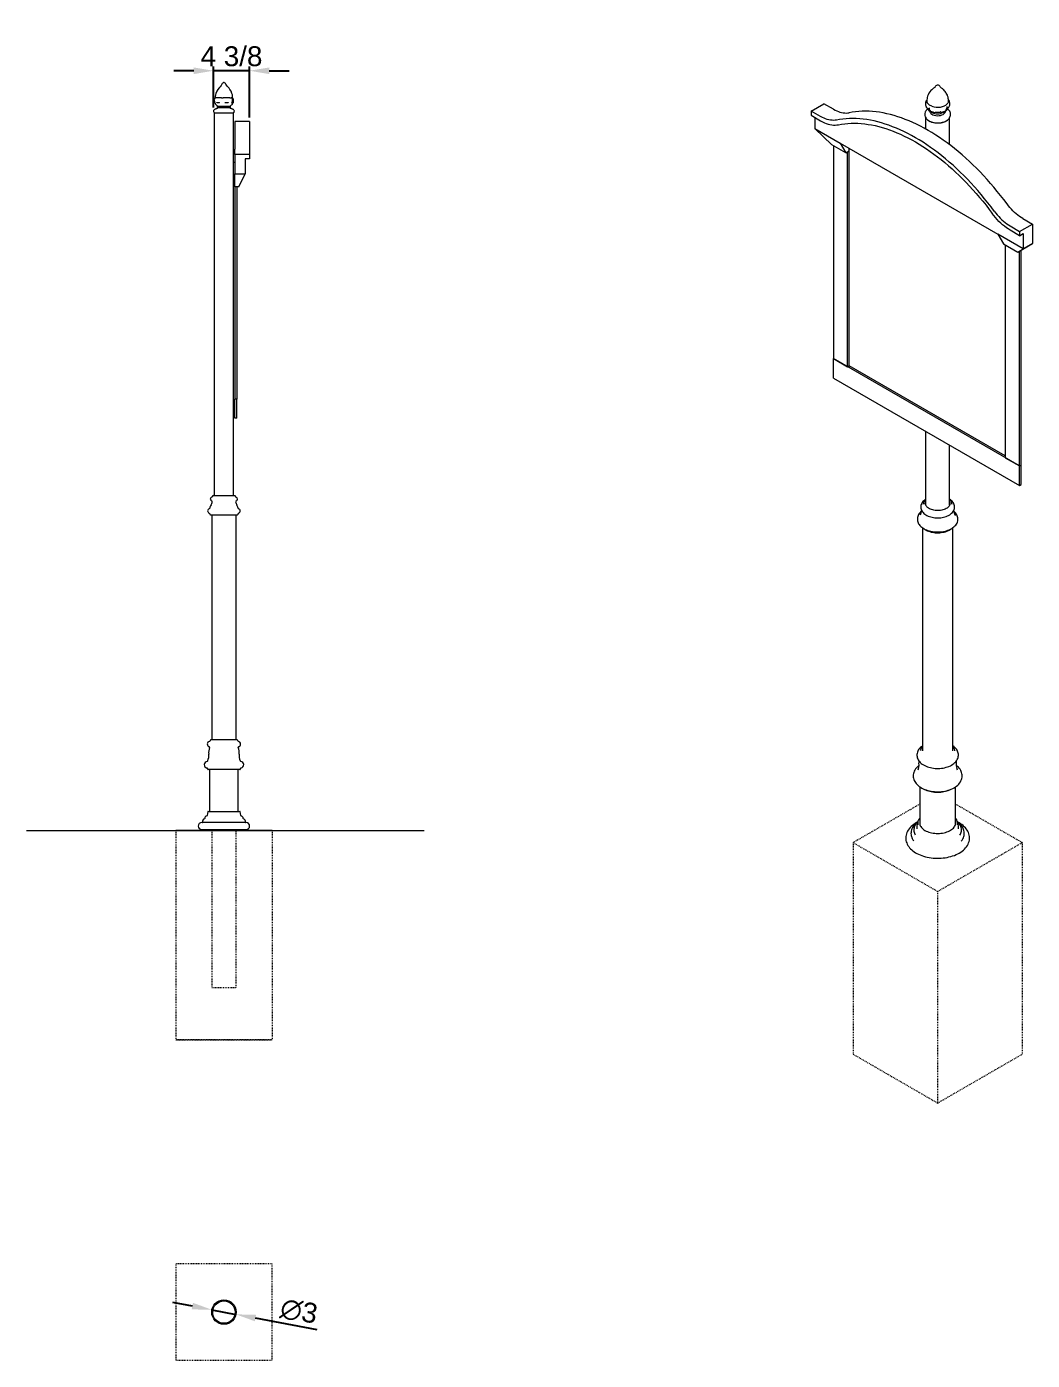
# Model space of a CAD drawing. Header units: inches. Extents: x -12 to 227, y -7 to 169.
# Drawn here: x 103.4 to 226.5, y 5.6 to 168.8 of the extents above; entities that cross this region are included whole.
import ezdxf

# ---------------------------------------------------------------- set-up
doc = ezdxf.new("R2010")
doc.units = ezdxf.units.IN
doc.linetypes.add('HIDDEN', pattern=[1.905, 1.27, -0.635])
for name, color, linetype, lineweight in [('ZANO_R', 7, 'Continuous', 0), ('ZANO_R_przerywana', 250, 'HIDDEN', 0), ('ZANO_W', 1, 'Continuous', 0)]:
    doc.layers.add(name, color=color, linetype=linetype, lineweight=lineweight)
doc.styles.get("Standard").update_dxf_attribs({"font": 'arial.ttf'})
doc.dimstyles.new('amerykanie', dxfattribs={"dimtxt": 50, "dimasz": 50, "dimexe": 0.5, "dimexo": 0.5, "dimgap": 1, "dimtad": 1, "dimdec": 0, "dimzin": 0, "dimlunit": 5, "dimtxsty": 'Standard', "dimcen": 0.09, "dimclrd": 1, "dimclre": 1, "dimclrt": 1, "dimazin": 0, "dimtfac": 1, "dimtdec": 0, "dimtmove": 0, "dimatfit": 3, "dimfxl": 1, "dimtzin": 0, "dimarcsym": 1})

# ---------------------------------------------------------------- blocks, each defined once
blk = doc.blocks.new('*D376')
at = {"layer": 'ZANO_W', "color": 1, "lineweight": -2}
for p, q in [((123.84, 163.45), (121.4, 163.45)), ((126.28, 158.94), (126.28, 163.95)), ((130.66, 163.45), (126.28, 163.45)), ((130.66, 157.74), (130.66, 163.95)), ((133.09, 163.45), (135.53, 163.45))]:
    blk.add_line(p, q, dxfattribs=at)
at = {"layer": 'ZANO_W', "color": 1}
for points in [[(123.84, 163.04), (123.84, 163.85), (126.28, 163.45)], [(133.09, 163.85), (133.09, 163.04), (130.66, 163.45)]]:
    blk.add_solid(points, dxfattribs=at)
at = {"layer": 'ZANO_W', "color": 1, "insert": (128.47, 165.21), "char_height": 2.438, "attachment_point": 5}
blk.add_mtext('4 3/8', dxfattribs=at)
blk = doc.blocks.new('*D381')
at = {"layer": 'ZANO_R', "color": 1, "lineweight": -2}
for p, q in [((123.68, 12.22), (121.29, 12.68)), ((126.08, 11.77), (129.02, 11.21)), ((138.97, 9.32), (131.41, 10.75))]:
    blk.add_line(p, q, dxfattribs=at)
at = {"layer": 'ZANO_R', "color": 1}
for points in [[(123.6, 11.82), (123.76, 12.62), (126.08, 11.77)], [(131.49, 11.15), (131.34, 10.36), (129.02, 11.21)]]:
    blk.add_solid(points, dxfattribs=at)
at = {"layer": 'ZANO_R', "color": 1, "insert": (136.73, 11.59), "char_height": 2.438, "attachment_point": 5, "rotation": 349.2571}
blk.add_mtext('∅3', dxfattribs=at)

msp = doc.modelspace()

# ---------------------------------------------------------------- linework, layer by layer
at = {"layer": 'ZANO_R'}
for p, q in [((127.55403, 161.99896), (127.53998, 161.99896)), ((126.48414, 160.12269), (126.48414, 160.11313)), ((126.51039, 160.12269), (126.48414, 160.12269)), ((127.23199, 160.12269), (126.58528, 160.12269)), ((128.2686, 160.12269), (127.45803, 160.12269)), ((128.60986, 160.12269), (128.41975, 160.12269)), ((128.60986, 160.11313), (128.60986, 160.12269)), ((126.48347, 159.47426), (126.492, 159.47123)), ((126.98989, 159.52095), (126.70729, 159.52095)), ((126.81665, 158.8964), (126.77862, 158.8964)), ((126.78526, 159.11964), (126.82295, 159.11964)), ((128.31538, 158.8964), (126.81665, 158.8964)), ((126.82295, 159.11964), (128.30875, 159.11964)), ((128.05233, 159.52095), (127.69144, 159.52095)), ((128.60944, 159.52095), (128.53115, 159.52095)), ((128.608, 159.46935), (128.61161, 159.47246)), ((128.61059, 159.49712), (128.6103, 159.50312)), ((199.45245, 158.52005), (201.00537, 159.41653)), ((199.45245, 158.52005), (199.45245, 158.002)), ((200.62089, 157.84552), (199.45245, 158.52005)), ((202.1738, 158.742), (201.00537, 159.41653)), ((213.6717, 158.87649), (213.6749, 158.87472)), ((213.68289, 158.86553), (213.67279, 158.87755)), ((213.67425, 158.87922), (213.67908, 158.8741)), ((213.87287, 158.91611), (213.8766, 158.90014)), ((216.10477, 159.04045), (216.11102, 159.09155)), ((216.24727, 158.95339), (216.23819, 158.93393)), ((126.3599, 158.30691), (126.3599, 111.45269)), ((126.3599, 158.30691), (128.73411, 158.30691)), ((128.73411, 152.20405), (128.73411, 158.30691)), ((130.65749, 157.24384), (128.88569, 157.24384)), ((128.88569, 157.24384), (128.88569, 153.8643)), ((130.65749, 157.24384), (130.65749, 153.8643)), ((199.45245, 158.002), (200.62089, 157.32748)), ((199.90107, 157.74302), (199.90107, 156.38803)), ((213.47567, 157.71949), (213.47567, 156.31915)), ((216.41851, 154.38781), (216.41851, 157.71164)), ((199.90107, 156.38803), (203.0069, 154.59508)), ((201.97163, 154.3956), (199.90107, 156.38803)), ((128.88569, 153.18838), (128.88569, 153.8643)), ((130.65749, 153.8643), (130.65749, 153.18838)), ((203.69709, 153.39952), (201.97163, 154.3956)), ((202.17868, 154.27607), (202.17868, 128.21416)), ((203.0069, 154.59508), (222.33206, 143.4389)), ((203.0069, 154.59508), (203.69709, 153.39952)), ((203.69709, 153.39952), (204.1112, 153.63858)), ((203.90414, 153.51905), (204.1112, 153.63858)), ((203.90414, 127.21807), (203.90414, 153.51905)), ((204.1112, 153.63858), (204.1112, 153.95758)), ((204.1112, 127.3376), (204.1112, 153.63858)), ((128.88569, 152.20405), (128.7282, 152.20405)), ((128.7282, 121.09915), (128.7282, 152.20405)), ((130.65749, 153.18838), (128.88569, 153.18838)), ((128.88569, 153.18838), (128.88569, 150.82599)), ((130.65749, 152.67653), (130.14564, 152.67653)), ((130.14564, 152.67653), (130.14564, 150.82599)), ((130.65749, 153.18838), (130.65749, 152.67653)), ((128.88569, 150.82599), (130.14564, 150.82599)), ((128.88569, 149.25106), (128.88569, 150.82599)), ((129.35817, 149.25106), (130.14564, 150.82599)), ((129.12193, 149.25106), (128.88569, 149.25106)), ((128.88569, 149.25106), (128.88569, 123.26468)), ((129.35817, 149.25106), (128.88569, 149.25106)), ((129.12193, 149.25106), (129.12193, 123.26468)), ((225.37375, 145.34896), (226.54218, 144.67444)), ((223.82083, 144.45248), (224.98927, 143.77796)), ((224.98927, 143.25991), (223.82083, 143.93444)), ((224.98927, 143.77796), (226.54218, 144.67444)), ((224.98927, 143.77796), (224.98927, 143.25991)), ((226.54218, 144.67444), (226.54218, 142.28344)), ((225.43789, 141.64595), (222.33206, 143.4389)), ((222.33206, 143.4389), (223.02224, 142.24334)), ((223.02224, 142.24334), (224.7477, 141.24725)), ((223.2293, 142.12381), (223.2293, 116.0619)), ((224.98927, 143.25991), (225.43789, 143.5189)), ((225.16181, 141.48631), (226.54218, 142.28344)), ((225.43789, 143.5189), (225.43789, 141.64595)), ((226.54218, 142.28344), (225.43789, 141.64595)), ((224.7477, 141.24725), (225.43789, 141.64595)), ((224.7477, 141.24725), (225.16181, 141.48631)), ((224.95476, 141.36678), (225.16181, 141.48631)), ((224.95476, 115.06581), (224.95476, 141.36678)), ((225.16181, 115.18534), (225.16181, 141.48631)), ((202.17868, 128.21416), (203.90414, 127.21807)), ((202.17868, 125.82316), (202.17868, 128.21416)), ((224.95476, 115.06581), (202.17868, 128.21416)), ((202.17868, 125.82316), (224.95476, 112.67481)), ((203.90414, 127.21807), (204.1112, 127.3376)), ((223.2293, 116.30096), (204.1112, 127.3376)), ((129.12193, 123.26468), (128.88569, 123.26468)), ((128.88569, 120.90228), (128.88569, 123.26468)), ((129.12193, 120.90228), (129.12193, 123.26468)), ((128.88569, 121.09915), (128.7282, 121.09915)), ((128.73411, 111.45269), (128.73411, 121.09915)), ((129.12193, 120.90228), (128.88569, 120.90228)), ((213.47567, 119.30155), (213.47567, 110.28858)), ((216.41851, 110.28858), (216.41851, 117.60268)), ((223.2293, 116.0619), (224.95476, 115.06581)), ((224.95476, 115.06581), (225.16181, 115.18534)), ((224.95476, 112.67481), (224.95476, 115.06581)), ((225.16181, 112.79434), (225.16181, 115.18534)), ((224.95476, 112.67481), (225.16181, 112.79434)), ((126.13131, 111.37532), (126.13074, 111.34272)), ((126.21004, 111.45269), (128.88396, 111.45269)), ((128.96327, 111.34272), (128.9627, 111.37532)), ((213.19246, 110.41606), (213.19175, 110.38306)), ((216.70242, 110.38306), (216.70172, 110.41606)), ((216.70172, 110.41606), (216.70185, 110.40602)), ((125.81232, 109.21945), (125.8132, 109.16903)), ((125.89194, 109.09166), (129.20207, 109.09166)), ((126.04885, 109.09166), (126.04885, 81.52899)), ((129.04516, 81.52899), (129.04516, 109.09166)), ((129.2808, 109.16903), (129.28168, 109.21945)), ((217.0797, 109.03231), (217.08187, 109.01919)), ((213.09012, 107.50684), (213.09012, 80.1959)), ((216.80406, 80.1959), (216.80406, 107.50586)), ((125.84808, 81.4602), (125.84227, 81.41459)), ((129.16781, 81.52899), (125.9262, 81.52899)), ((129.25174, 81.41459), (129.24592, 81.4602)), ((212.84983, 80.23581), (212.84266, 80.19002)), ((212.84983, 80.23581), (212.85301, 80.25448)), ((217.05152, 80.19002), (217.04434, 80.23581)), ((217.05152, 80.19002), (217.05305, 80.17975)), ((125.5371, 78.01371), (125.53761, 77.98402)), ((129.47766, 77.90665), (125.61635, 77.90665)), ((125.79686, 77.90665), (125.79686, 72.78812)), ((129.29714, 72.78812), (129.29714, 77.90665)), ((129.55639, 77.98402), (129.55691, 78.01371)), ((212.77778, 75.76906), (212.77778, 71.16644)), ((217.1164, 71.16644), (217.1164, 75.76753)), ((125.57254, 72.75567), (125.48539, 72.26762)), ((125.6113, 72.78812), (129.4827, 72.78812)), ((129.60861, 72.26762), (129.52146, 72.75567)), ((212.77778, 71.9737), (212.75438, 71.9473)), ((103.38809, 70.42572), (152.07493, 70.42572)), ((121.64101, 70.42572), (133.453, 70.42572)), ((133.453, 70.42572), (121.64101, 70.42572)), ((130.26376, 71.41978), (124.83024, 71.41978)), ((124.83024, 70.55357), (130.26376, 70.55357)), ((124.98774, 70.5292), (124.98774, 70.42572)), ((129.04516, 70.42572), (126.0506, 70.42572)), ((130.10627, 70.42572), (130.10627, 70.5292)), ((212.51932, 71.49473), (212.41216, 71.00864)), ((212.77308, 71.22183), (212.77778, 71.22847)), ((217.1164, 71.2299), (217.12227, 71.22226)), ((217.48202, 71.00864), (217.37486, 71.49473))]:
    msp.add_line(p, q, dxfattribs=at)
at = {"layer": 'ZANO_R', "flags": 128}
for points in [[(127.53998, 161.99896), (127.50388, 161.99581), (127.46392, 161.9846), (127.39546, 161.94353), (127.34151, 161.88684), (127.29979, 161.82304), (127.20727, 161.64492), (127.07862, 161.492), (126.94314, 161.33762), (126.81694, 161.1716), (126.67508, 160.93177), (126.5659, 160.67416), (126.51588, 160.49445), (126.48762, 160.30982), (126.48419, 160.12165)], [(128.60981, 160.12165), (128.60638, 160.30982), (128.57812, 160.49445), (128.52811, 160.67416), (128.41892, 160.93177), (128.27706, 161.1716), (128.17744, 161.30554), (128.06944, 161.43094), (127.96142, 161.55355), (127.86739, 161.67644), (127.79421, 161.82304), (127.75249, 161.88684), (127.69854, 161.94353), (127.63008, 161.9846), (127.59013, 161.99581), (127.55403, 161.99896)], [(216.26362, 159.71314), (216.26344, 159.91053), (216.24484, 160.07091), (216.21935, 160.1944), (216.19522, 160.28234), (216.16981, 160.35971), (216.13381, 160.45308), (216.08102, 160.56842), (216.00923, 160.69944), (215.94503, 160.7999), (215.87537, 160.89605), (215.78175, 161.00912), (215.6845, 161.11022), (215.62146, 161.16797), (215.5643, 161.21543), (215.49941, 161.26465), (215.43015, 161.31458), (215.37685, 161.35322), (215.34025, 161.37911), (215.31949, 161.39561), (215.28897, 161.43126), (215.24882, 161.49585), (215.19512, 161.57097), (215.1337, 161.62829), (215.06639, 161.66769), (214.98331, 161.69081), (214.94059, 161.69299), (214.89796, 161.68849), (214.80426, 161.65454), (214.72791, 161.59993), (214.67632, 161.54364), (214.63957, 161.49134), (214.61267, 161.44772), (214.58359, 161.40456), (214.53816, 161.36736), (214.45434, 161.30758), (214.40189, 161.2699), (214.33977, 161.22314), (214.22123, 161.12123), (214.12505, 161.02314), (213.99808, 160.86863), (213.8783, 160.68827), (213.77569, 160.48874), (213.71418, 160.33012), (213.66984, 160.17356), (213.64715, 160.05752), (213.63034, 159.9042), (213.63056, 159.71302)], [(126.4715, 160.07934), (126.42316, 160.04443), (126.38581, 159.98515), (126.36953, 159.93072), (126.36463, 159.88656), (126.36856, 159.81095), (126.37674, 159.74122), (126.37811, 159.7187), (126.3783, 159.71547), (126.37846, 159.71335), (126.37873, 159.71196), (126.3788, 159.71142), (126.37887, 159.71065), (126.37894, 159.70963), (126.37901, 159.70839), (126.37916, 159.70515), (126.37931, 159.70089), (126.37968, 159.68918), (126.38036, 159.67276), (126.38502, 159.62534), (126.40271, 159.56473), (126.42179, 159.53244), (126.44935, 159.50182), (126.49157, 159.47068)], [(126.46989, 160.08162), (126.46675, 160.0805), (126.46736, 160.08076)], [(127.23199, 160.12269), (127.30358, 160.12342), (127.45038, 160.12271), (127.45803, 160.12269)], [(128.2686, 160.12269), (128.32133, 160.12342), (128.41535, 160.12271), (128.41975, 160.12269)], [(128.49633, 159.49438), (128.52605, 159.52058), (128.55824, 159.58617), (128.5703, 159.62672), (128.58495, 159.68032), (128.609, 159.84383), (128.60679, 159.93852), (128.5971, 160.00001), (128.58526, 160.0381), (128.57354, 160.05987), (128.55303, 160.08175)], [(128.55814, 160.07524), (128.55454, 160.07994), (128.544, 160.08108)], [(128.60542, 159.47059), (128.62906, 159.48657), (128.67266, 159.53003), (128.69694, 159.57634), (128.70794, 159.61812), (128.71437, 159.68016), (128.71657, 159.72823), (128.72768, 159.83044), (128.72437, 159.93117), (128.69309, 160.01441), (128.65739, 160.05792), (128.62329, 160.08018)], [(128.6242, 160.08159), (128.62725, 160.0805), (128.62664, 160.08076)], [(126.77791, 158.90372), (126.77305, 158.87096), (126.7354, 158.84697), (126.67647, 158.82313), (126.61518, 158.80182), (126.55209, 158.7796), (126.48897, 158.75393), (126.42646, 158.72242), (126.3727, 158.68772), (126.32328, 158.64245), (126.28654, 158.5827), (126.27145, 158.51321), (126.2783, 158.44206), (126.30733, 158.37557), (126.33111, 158.34685), (126.36191, 158.32381), (126.39954, 158.30958), (126.42894, 158.30648)], [(126.48265, 159.47228), (126.48401, 159.47151), (126.48572, 159.46965)], [(126.48615, 159.47331), (126.48708, 159.44445), (126.5134, 159.37656), (126.55423, 159.3204), (126.60151, 159.27298), (126.64909, 159.23111), (126.69623, 159.19121), (126.74501, 159.15161), (126.78628, 159.1185)], [(126.78582, 159.11887), (126.7747, 159.11344), (126.75035, 159.08781), (126.73772, 159.06185), (126.73084, 159.0388), (126.72617, 159.01454), (126.72572, 158.9806), (126.73358, 158.94664), (126.74216, 158.92839), (126.75835, 158.90905), (126.77699, 158.8975)], [(128.30773, 159.1185), (128.36555, 159.16485), (128.42927, 159.21771), (128.49249, 159.27298), (128.53978, 159.3204), (128.5806, 159.37656), (128.60692, 159.44445), (128.60882, 159.50317)], [(128.30882, 158.89311), (128.31642, 158.89691), (128.33565, 158.90905), (128.35185, 158.92839), (128.36042, 158.94664), (128.36828, 158.9806), (128.36783, 159.01454), (128.36409, 159.03497), (128.35899, 159.05381), (128.35099, 159.07456), (128.33721, 159.09674), (128.31415, 159.11671), (128.30861, 159.11921)], [(128.66506, 158.30648), (128.69446, 158.30958), (128.7321, 158.32381), (128.76289, 158.34685), (128.78667, 158.37557), (128.8157, 158.44206), (128.82256, 158.51321), (128.80746, 158.5827), (128.77072, 158.64245), (128.7213, 158.68772), (128.66755, 158.72242), (128.60503, 158.75393), (128.54191, 158.7796), (128.47882, 158.80182), (128.41754, 158.82313), (128.35861, 158.84697), (128.32095, 158.87096), (128.31609, 158.90372)], [(128.60956, 159.52247), (128.60218, 159.62802), (128.59634, 159.69331), (128.59332, 159.7372)], [(202.1738, 158.742), (202.3789, 158.63065), (202.58327, 158.53377), (202.78619, 158.45173), (202.98695, 158.38479), (203.18483, 158.33321), (203.37914, 158.29716), (203.56919, 158.27677), (203.7543, 158.27212), (203.93383, 158.2832), (204.10713, 158.31001)], [(223.44042, 147.14914), (223.0506, 147.66984), (222.654, 148.18219), (222.25092, 148.68579), (221.84164, 149.18029), (221.42647, 149.66534), (221.00571, 150.14056), (220.57966, 150.6056), (220.14864, 151.06015), (219.71296, 151.50385), (219.27295, 151.9364), (218.82891, 152.35747), (218.38119, 152.76674), (217.93009, 153.16394), (217.47596, 153.54876), (217.01913, 153.92092), (216.55992, 154.28015), (216.09868, 154.62619), (215.63574, 154.95878), (215.17144, 155.2777), (214.70612, 155.58269), (214.24012, 155.87354), (213.77378, 156.15003), (213.30743, 156.41197), (212.84143, 156.65915), (212.37611, 156.89141), (211.91181, 157.10857), (211.44887, 157.31047), (210.98763, 157.49697), (210.52842, 157.66792), (210.07159, 157.82321), (209.61746, 157.96272), (209.16637, 158.08635), (208.71864, 158.194), (208.2746, 158.28561), (207.83459, 158.36109), (207.39891, 158.42041), (206.96789, 158.46351), (206.54185, 158.49037), (206.12108, 158.50095), (205.70591, 158.49525), (205.29663, 158.4733), (204.89355, 158.43508), (204.49695, 158.38064), (204.10713, 158.31001)], [(213.72659, 158.76098), (213.63292, 158.68168), (213.55278, 158.59531), (213.49892, 158.52308), (213.46395, 158.46625), (213.4365, 158.41285), (213.41429, 158.36051), (213.37727, 158.22825), (213.3656, 158.10416), (213.37548, 157.97951), (213.42959, 157.79882), (213.52291, 157.63815), (213.59915, 157.54703), (213.69219, 157.45977), (213.8212, 157.36533), (213.94616, 157.29347), (214.09488, 157.22591), (214.24008, 157.17455), (214.37117, 157.13842), (214.51819, 157.10795), (214.66648, 157.08689), (214.8519, 157.07321), (215.06827, 157.07431), (215.26758, 157.09164), (215.43737, 157.11945), (215.55618, 157.14671), (215.69437, 157.18748), (215.84872, 157.24648), (215.99336, 157.31774), (216.14592, 157.41573), (216.25836, 157.51027), (216.34143, 157.5998), (216.40784, 157.69195), (216.4589, 157.78617), (216.49821, 157.89059), (216.51978, 157.98621), (216.52854, 158.09016), (216.52292, 158.18922), (216.50458, 158.28378), (216.47132, 158.38204), (216.42017, 158.48367), (216.35358, 158.58025), (216.28733, 158.65577), (216.20654, 158.7312), (216.1686, 158.76008)], [(213.63035, 159.89344), (213.61715, 159.87726), (213.57556, 159.82302), (213.54448, 159.77716), (213.51106, 159.71555), (213.48647, 159.64898), (213.47348, 159.58825), (213.46618, 159.4988), (213.46581, 159.43169), (213.46612, 159.35299), (213.47167, 159.2506), (213.49063, 159.14539), (213.52103, 159.04899), (213.54368, 159.00114), (213.57749, 158.95103), (213.62763, 158.90363), (213.67915, 158.87426)], [(214.24428, 159.09781), (214.13264, 159.14329), (214.02977, 159.19521), (213.93676, 159.25299), (213.85462, 159.31603), (213.78424, 159.38364), (213.72636, 159.45509), (213.68161, 159.52962), (213.65048, 159.60643)], [(213.66918, 158.87994), (213.68055, 158.84729), (213.71269, 158.78206), (213.77599, 158.68602), (213.85686, 158.59462), (213.92708, 158.53145), (214.01603, 158.46535), (214.12332, 158.4001), (214.16127, 158.3802), (214.19308, 158.36477), (214.21851, 158.35327), (214.23782, 158.34537), (214.26119, 158.33945), (214.26802, 158.34105), (214.27109, 158.34289), (214.27138, 158.34333)], [(213.87691, 158.90022), (213.88845, 158.85412), (213.92486, 158.7558), (213.96035, 158.67901), (213.99083, 158.6176), (214.02314, 158.56224), (214.04962, 158.52859), (214.08736, 158.49556), (214.12917, 158.47154), (214.1928, 158.45196), (214.25707, 158.43659), (214.34008, 158.40895), (214.4192, 158.37892), (214.49513, 158.35688), (214.58621, 158.34665), (214.59704, 158.34838)], [(213.93742, 158.52376), (213.93871, 158.50257), (213.97022, 158.40723), (214.01186, 158.33168), (214.05164, 158.2787), (214.12385, 158.20614), (214.22844, 158.13003), (214.37143, 158.05721), (214.54071, 158.00015), (214.72595, 157.96359), (214.92044, 157.94909), (215.11695, 157.95746), (215.30184, 157.98742), (215.46594, 158.03501), (215.60617, 158.09616), (215.72016, 158.16631), (215.80414, 158.2372), (215.84569, 158.28238), (215.8852, 158.33608), (215.92866, 158.41809), (215.95442, 158.49786), (215.95819, 158.52605)], [(214.57094, 158.34837), (214.68712, 158.36457), (214.75431, 158.3955)], [(215.28109, 158.41195), (215.35091, 158.38393), (215.46066, 158.3752)], [(215.41542, 158.37401), (215.45576, 158.37421), (215.52115, 158.38747), (215.57954, 158.40886), (215.62763, 158.4303), (215.70106, 158.46152), (215.75923, 158.47952), (215.81437, 158.49658), (215.86853, 158.51974), (215.93312, 158.56529), (215.96426, 158.60194), (215.98884, 158.64469), (216.00973, 158.69219), (216.02348, 158.72635), (216.03962, 158.76653), (216.06686, 158.83925), (216.09494, 158.95011), (216.10581, 159.04032)], [(215.63668, 158.35151), (215.63835, 158.35219), (215.65341, 158.35817), (215.67951, 158.36903), (215.724, 158.38895), (215.79836, 158.42602), (215.8769, 158.47021), (215.94777, 158.51753), (216.00738, 158.56628), (216.07569, 158.63486), (216.12917, 158.70067), (216.16683, 158.7569), (216.19622, 158.80989), (216.22226, 158.86828), (216.24258, 158.92843), (216.24812, 158.9535)], [(216.2635, 159.71135), (216.25109, 159.6328), (216.22465, 159.55541), (216.18446, 159.48002), (216.13097, 159.40744), (216.06474, 159.33844), (215.98649, 159.27378), (215.89705, 159.21414), (215.7974, 159.16018)], [(216.2473, 158.94724), (216.25563, 158.9547), (216.25641, 158.955)], [(216.24947, 158.95453), (216.30929, 158.99394), (216.36774, 159.07074), (216.40029, 159.15374), (216.42078, 159.25354), (216.42887, 159.35932), (216.42845, 159.44552), (216.4276, 159.48052), (216.42547, 159.51736), (216.41505, 159.6164), (216.38645, 159.73282), (216.3418, 159.82308), (216.28195, 159.90479), (216.26155, 159.92675)], [(216.25004, 158.95376), (216.25501, 158.95445), (216.25569, 158.95574)], [(216.2635, 159.71135), (216.26394, 159.76519), (216.26357, 159.76724)], [(202.55422, 157.41353), (202.38091, 157.38672), (202.20139, 157.37564), (202.01627, 157.38029), (201.82623, 157.40068), (201.63192, 157.43673), (201.43403, 157.48831), (201.23328, 157.55525), (201.03035, 157.6373), (200.82598, 157.73417), (200.62089, 157.84552)], [(200.62089, 157.32748), (200.85265, 157.20164), (201.08359, 157.09218), (201.31289, 156.99946), (201.53974, 156.92383), (201.76335, 156.86554), (201.98292, 156.8248), (202.19767, 156.80176), (202.40685, 156.7965), (202.60972, 156.80903), (202.80555, 156.83932)], [(221.8875, 146.25267), (221.49769, 146.77336), (221.10109, 147.28571), (220.698, 147.78932), (220.28873, 148.28381), (219.87355, 148.76886), (219.45279, 149.24408), (219.02674, 149.70912), (218.59572, 150.16367), (218.16005, 150.60738), (217.72003, 151.03992), (217.276, 151.46099), (216.82827, 151.87026), (216.37718, 152.26746), (215.92305, 152.65228), (215.46621, 153.02444), (215.00701, 153.38367), (214.54577, 153.72971), (214.08283, 154.06231), (213.61853, 154.38122), (213.15321, 154.68621), (212.6872, 154.97706), (212.22086, 155.25355), (211.75452, 155.51549), (211.28852, 155.76268), (210.82319, 155.99493), (210.35889, 156.21209), (209.89595, 156.41399), (209.43471, 156.60049), (208.97551, 156.77145), (208.51867, 156.92674), (208.06454, 157.06624), (207.61345, 157.18987), (207.16572, 157.29752), (206.72169, 157.38913), (206.28167, 157.46462), (205.846, 157.52393), (205.41498, 157.56703), (204.98893, 157.59389), (204.56817, 157.60447), (204.153, 157.59877), (203.74372, 157.57682), (203.34063, 157.5386), (202.94404, 157.48416), (202.55422, 157.41353)], [(202.80555, 156.83932), (203.18523, 156.90811), (203.57152, 156.96114), (203.96412, 156.99836), (204.36276, 157.01975), (204.76714, 157.0253), (205.17696, 157.01499), (205.59193, 156.98883), (206.01174, 156.94685), (206.43609, 156.88908), (206.86467, 156.81555), (207.29716, 156.72634), (207.73324, 156.62147), (208.17261, 156.50107), (208.61493, 156.36518), (209.05989, 156.21393), (209.50715, 156.04742), (209.9564, 155.86577), (210.40731, 155.66912), (210.85953, 155.4576), (211.31276, 155.23139), (211.76664, 154.99063), (212.22086, 154.7355), (212.67508, 154.4662), (213.12897, 154.18292), (213.58219, 153.88585), (214.03442, 153.57523), (214.48532, 153.25129), (214.93457, 152.91424), (215.38184, 152.56435), (215.82679, 152.20186), (216.26911, 151.82705), (216.70848, 151.44018), (217.14457, 151.04155), (217.57705, 150.63143), (218.00563, 150.21013), (218.42998, 149.77796), (218.84979, 149.33523), (219.26476, 148.88227), (219.67458, 148.41941), (220.07896, 147.94698), (220.4776, 147.46533), (220.8702, 146.97483), (221.25649, 146.4758), (221.63617, 145.96864)], [(213.73368, 157.42284), (213.80024, 157.37114), (213.90664, 157.30268)], [(213.90664, 157.30268), (214.02523, 157.24126), (214.15463, 157.1876), (214.29332, 157.14233), (214.43967, 157.10599), (214.59198, 157.07899), (214.74845, 157.06166), (214.90724, 157.0542), (215.06651, 157.05669), (215.22437, 157.0691), (215.37898, 157.0913), (215.52853, 157.12302), (215.67127, 157.16388), (215.80551, 157.21342), (215.92969, 157.27104), (216.04234, 157.33608), (216.14216, 157.40776), (216.16722, 157.42855)], [(225.37375, 145.34896), (225.16865, 145.47441), (224.96428, 145.61349), (224.76136, 145.76573), (224.5606, 145.93059), (224.36272, 146.10748), (224.16841, 146.29577), (223.97836, 146.4948), (223.79325, 146.70388), (223.61372, 146.92224), (223.44042, 147.14914)], [(223.82083, 143.93444), (223.58907, 144.07618), (223.35814, 144.23335), (223.12883, 144.40538), (222.90198, 144.59167), (222.67837, 144.79155), (222.4588, 145.00433), (222.24405, 145.22923), (222.03487, 145.46548), (221.832, 145.71224), (221.63617, 145.96864)], [(221.8875, 146.25267), (222.06081, 146.02576), (222.24033, 145.8074), (222.42545, 145.59832), (222.6155, 145.39929), (222.8098, 145.211), (223.00769, 145.03411), (223.20845, 144.86925), (223.41137, 144.71701), (223.61574, 144.57793), (223.82083, 144.45248)], [(213.00809, 109.57127), (212.89829, 109.47888), (212.78903, 109.3686), (212.6943, 109.25213), (212.61511, 109.13066), (212.55208, 109.00552), (212.50547, 108.87804), (212.47522, 108.74943), (212.46103, 108.62071), (212.46253, 108.49272), (212.47935, 108.36616), (212.51111, 108.24183), (212.55757, 108.12013), (212.61859, 108.00148), (212.69409, 107.88629), (212.784, 107.77515), (212.88806, 107.66875), (213.00573, 107.56791), (213.13621, 107.47348), (213.27844, 107.38623), (213.43125, 107.30678), (213.59333, 107.23564), (213.76349, 107.17313), (213.94058, 107.11949), (214.1235, 107.07489), (214.31113, 107.03946), (214.50239, 107.01331), (214.69617, 106.99652), (214.89137, 106.98912), (215.08687, 106.99115), (215.28157, 107.00259), (215.47433, 107.0234), (215.66407, 107.05353), (215.84972, 107.09289), (216.03024, 107.14137), (216.20459, 107.19887), (216.37174, 107.26525), (216.53068, 107.34038), (216.68035, 107.42409), (216.81966, 107.51618), (216.94738, 107.61624), (217.06225, 107.72372), (217.16304, 107.83779), (217.24867, 107.95738), (217.31835, 108.08119), (217.37167, 108.20787), (217.40857, 108.33615), (217.42927, 108.46493), (217.43413, 108.59331), (217.42352, 108.72054), (217.39782, 108.84584), (217.35734, 108.96866), (217.30226, 109.0886), (217.23266, 109.20527), (217.14861, 109.31814), (217.05029, 109.42657), (216.93809, 109.52978), (216.88468, 109.57117)], [(213.47567, 110.98752), (213.35869, 110.90634), (213.24537, 110.81126), (213.1455, 110.70881), (213.06044, 110.60008), (212.99127, 110.4865), (212.93858, 110.36962), (212.90249, 110.25094), (212.88276, 110.13175), (212.87895, 110.01311), (212.89058, 109.89583), (212.91721, 109.78081), (212.95843, 109.6686), (213.01406, 109.55958), (213.08401, 109.45419), (213.16822, 109.35296), (213.26644, 109.25664), (213.37811, 109.16612), (213.50228, 109.08232), (213.63773, 109.00606), (213.78307, 108.93799), (213.93683, 108.8786), (214.09772, 108.82816), (214.26449, 108.78686), (214.43593, 108.75484), (214.61082, 108.73219), (214.78799, 108.71898), (214.96621, 108.71525), (215.1443, 108.72101), (215.32102, 108.73624), (215.4952, 108.76089), (215.66565, 108.79489), (215.83125, 108.83814), (215.99086, 108.89056), (216.14338, 108.95203), (216.28767, 109.02244), (216.42258, 109.10165), (216.54682, 109.18941), (216.65893, 109.28524), (216.75744, 109.38834), (216.84103, 109.49759), (216.90865, 109.61156), (216.95975, 109.72867), (216.99426, 109.84745), (217.01246, 109.96662), (217.01478, 110.08517), (217.00169, 110.20229), (216.97366, 110.31706), (216.93106, 110.42898), (216.87407, 110.53767), (216.80275, 110.64269), (216.71719, 110.74348), (216.61766, 110.83929), (216.50475, 110.92921), (216.41851, 110.98641)], [(216.41851, 110.67515), (216.43997, 110.60897), (216.45492, 110.51665), (216.45278, 110.42393), (216.43358, 110.33186), (216.39754, 110.2415), (216.34507, 110.15386), (216.27675, 110.06993), (216.19337, 109.99067), (216.09587, 109.91698), (215.98535, 109.84969), (215.86307, 109.78956), (215.73041, 109.73728), (215.58888, 109.69343), (215.44007, 109.65852), (215.28568, 109.63293), (215.12745, 109.61696), (214.96718, 109.6108), (214.80668, 109.6145), (214.64777, 109.62803), (214.49225, 109.65123), (214.34188, 109.68385), (214.19838, 109.7255), (214.06335, 109.77573), (213.93834, 109.83396), (213.82476, 109.89953), (213.7239, 109.9717), (213.63689, 110.04964), (213.56473, 110.13249), (213.50823, 110.21929), (213.46804, 110.30907), (213.4446, 110.40081), (213.43819, 110.49346), (213.44887, 110.58599), (213.47567, 110.67515)], [(213.1539, 107.46264), (213.17873, 107.43911), (213.28918, 107.35217), (213.41171, 107.27127), (213.44769, 107.25), (213.51858, 107.2109), (213.66036, 107.14242), (213.81125, 107.08149), (213.97015, 107.02847), (214.13592, 106.9837), (214.30738, 106.94743), (214.48332, 106.91987), (214.66249, 106.9012), (214.84365, 106.89152), (215.02553, 106.8909), (215.20686, 106.89933), (215.38635, 106.91677), (215.56276, 106.9431), (215.73486, 106.97817), (215.90144, 107.02177), (216.06134, 107.07365), (216.21343, 107.13351), (216.35663, 107.20102), (216.48991, 107.2758), (216.61226, 107.35743), (216.72272, 107.44543), (216.74497, 107.46681)], [(213.09012, 80.80875), (212.99083, 80.73812), (212.86517, 80.63191), (212.75301, 80.51826), (212.6556, 80.39819), (212.57393, 80.27296), (212.50863, 80.14398), (212.45989, 80.01258), (212.42761, 79.87999), (212.41146, 79.74723), (212.41106, 79.61517), (212.42603, 79.48453), (212.45596, 79.35618), (212.50055, 79.23057), (212.55961, 79.10811), (212.63308, 78.98918), (212.72092, 78.87428), (212.82297, 78.76404), (212.93886, 78.65921), (213.06791, 78.56066), (213.20915, 78.46921), (213.36138, 78.38558), (213.52331, 78.31034), (213.69361, 78.24388), (213.87108, 78.18645), (214.0546, 78.13822), (214.24308, 78.0993), (214.43543, 78.06978), (214.63056, 78.04973), (214.82742, 78.03919), (215.02491, 78.03818), (215.22198, 78.0467), (215.41751, 78.06473), (215.61045, 78.09223), (215.79975, 78.12913), (215.98439, 78.17538), (216.16335, 78.23089), (216.33564, 78.29559), (216.50023, 78.3694), (216.65606, 78.45221), (216.80204, 78.54387), (216.93686, 78.64407), (217.05918, 78.75227), (217.16767, 78.86768), (217.26111, 78.98921), (217.33861, 79.11553), (217.39966, 79.24526), (217.44414, 79.37708), (217.47225, 79.5098), (217.48431, 79.64246), (217.48072, 79.77422), (217.46187, 79.90432), (217.42815, 80.03201), (217.37984, 80.15684), (217.31706, 80.27844), (217.2399, 80.39638), (217.14839, 80.51015), (217.04274, 80.61909), (216.92339, 80.72238), (216.80406, 80.8097)], [(217.0418, 80.25098), (217.04187, 80.25059), (217.04434, 80.23581)], [(212.64091, 78.38711), (212.59982, 78.3563), (212.46603, 78.23849), (212.34604, 78.11339), (212.24098, 77.98199), (212.15171, 77.8455), (212.07878, 77.70518), (212.02237, 77.56226), (211.9824, 77.41785), (211.95862, 77.2729), (211.95071, 77.12826), (211.95833, 76.98464), (211.98114, 76.84279), (212.01881, 76.70336), (212.07112, 76.56675), (212.13793, 76.43336), (212.21921, 76.30357), (212.3149, 76.17787), (212.42487, 76.05685), (212.5488, 75.94122), (212.68608, 75.83178), (212.83586, 75.72932), (212.99708, 75.63454), (213.16856, 75.54801), (213.34903, 75.47018), (213.53733, 75.40134), (213.7324, 75.34165), (213.9332, 75.29126), (214.13873, 75.25025), (214.34799, 75.21869), (214.56, 75.19664), (214.77378, 75.18413), (214.98835, 75.18118), (215.20272, 75.18781), (215.41588, 75.20398), (215.62687, 75.22968), (215.83472, 75.26485), (216.03848, 75.30945), (216.23722, 75.36342), (216.43002, 75.4267), (216.61593, 75.49923), (216.79402, 75.58093), (216.96329, 75.67172), (217.12269, 75.77146), (217.27101, 75.87984), (217.40697, 75.99637), (217.52932, 76.12033), (217.63691, 76.25076), (217.72883, 76.3865), (217.80449, 76.52627), (217.86363, 76.66884), (217.9063, 76.81308), (217.93273, 76.958), (217.94324, 77.10275), (217.93816, 77.24658), (217.91784, 77.38878), (217.8826, 77.52864), (217.8327, 77.66574), (217.76828, 77.79969), (217.68939, 77.93011), (217.59607, 78.05652), (217.48844, 78.17836), (217.36679, 78.29493), (217.2526, 78.38832)], [(213.37297, 75.46143), (213.47256, 75.41461), (213.63549, 75.34978), (213.80642, 75.29283), (213.98428, 75.24405), (214.16799, 75.20372), (214.35641, 75.17203), (214.54842, 75.14917), (214.74283, 75.13524), (214.93848, 75.13032), (215.13418, 75.13444), (215.32873, 75.14758), (215.52096, 75.16966), (215.70971, 75.20057), (215.89383, 75.24013), (216.07221, 75.28816), (216.24378, 75.34438), (216.40747, 75.40853), (216.53546, 75.46784)], [(217.14659, 71.9391), (217.12349, 71.96819), (217.1164, 71.97552)], [(212.43132, 71.43774), (212.37389, 71.40837), (212.18975, 71.30074), (212.01619, 71.18484), (211.85426, 71.06103), (211.70493, 70.92975), (211.56917, 70.7916), (211.4479, 70.64735), (211.34188, 70.4979), (211.25169, 70.34425), (211.17765, 70.18743), (211.11988, 70.02842), (211.07831, 69.8681), (211.05274, 69.70725), (211.04295, 69.54656), (211.04867, 69.38661), (211.06969, 69.228), (211.10576, 69.07132), (211.15671, 68.91695), (211.22245, 68.76526), (211.30292, 68.61663), (211.39807, 68.47148), (211.50782, 68.33035), (211.63194, 68.19383), (211.77004, 68.0626), (211.92155, 67.93735), (212.08571, 67.81876), (212.25341, 67.71232), (212.29756, 67.68642)], [(212.38513, 71.38826), (212.30059, 71.3199), (212.17027, 71.19676), (212.05401, 71.06714), (211.95273, 70.93196), (211.86716, 70.79228), (211.79773, 70.64925), (211.74461, 70.50396), (211.70773, 70.35742), (211.68688, 70.2105), (211.68178, 70.06394), (211.69213, 69.91835), (211.71767, 69.77444), (211.73289, 69.72112)], [(212.53992, 71.54639), (212.49445, 71.50537), (212.38267, 71.38563), (212.28559, 71.26023), (212.20402, 71.13024), (212.13847, 70.99684), (212.08918, 70.86118), (212.0561, 70.72434), (212.03901, 70.58723), (212.03761, 70.45062), (212.0473, 70.3569)], [(212.29756, 67.68642), (212.39799, 67.63047), (212.59224, 67.53277), (212.79542, 67.44355), (213.00676, 67.36298), (213.22533, 67.29122), (213.45028, 67.22844), (213.6807, 67.17474), (213.91574, 67.13023), (214.15452, 67.09499), (214.39616, 67.06909), (214.63978, 67.05256), (214.8845, 67.04544), (215.12945, 67.04775), (215.37372, 67.05947), (215.61642, 67.08058), (215.85668, 67.11104), (216.09363, 67.15079), (216.32643, 67.19977), (216.55423, 67.2579), (216.77619, 67.32507), (216.9915, 67.4012), (217.19933, 67.48618), (217.39886, 67.57988), (217.58924, 67.68217), (217.76959, 67.79287), (217.93898, 67.91173), (218.09639, 68.03834), (218.24084, 68.17223), (218.37137, 68.31272), (218.48711, 68.459), (218.58735, 68.61011), (218.67163, 68.76505), (218.73968, 68.92278), (218.79147, 69.08237), (218.82713, 69.24297), (218.84686, 69.40384), (218.85092, 69.56432), (218.83953, 69.72386), (218.81295, 69.88181), (218.77139, 70.03768), (218.71499, 70.19111), (218.64383, 70.34172), (218.55794, 70.48912), (218.4574, 70.63286), (218.34233, 70.77237), (218.21301, 70.90702), (218.0699, 71.03613), (217.91364, 71.159), (217.74503, 71.27499), (217.565, 71.38353), (217.4659, 71.43587)], [(212.77778, 71.53198), (212.76565, 71.475), (212.75493, 71.36321), (212.76137, 71.25131), (212.78491, 71.14017), (212.82537, 71.03067), (212.88244, 70.92367), (212.95567, 70.81999), (213.04448, 70.72046), (213.14818, 70.62585), (213.26596, 70.5369), (213.3969, 70.4543)], [(213.3969, 70.4543), (213.53998, 70.37871), (213.69406, 70.31072), (213.85795, 70.25085), (214.03037, 70.19958), (214.20995, 70.15731), (214.39531, 70.12436), (214.58499, 70.10101), (214.7775, 70.08742), (214.97134, 70.0837), (215.16499, 70.08989), (215.35693, 70.10593), (215.54567, 70.13171), (215.72972, 70.16701), (215.90764, 70.21157), (216.07805, 70.26503), (216.23961, 70.32698), (216.39105, 70.39692), (216.53119, 70.47432), (216.65893, 70.55857), (216.77327, 70.649), (216.87333, 70.74491), (216.9583, 70.84556), (217.02754, 70.95014), (217.08049, 71.05785), (217.11675, 71.16784), (217.13603, 71.27924), (217.13817, 71.3912), (217.12317, 71.50282), (217.1164, 71.53198)], [(217.84689, 70.3542), (217.85143, 70.38231), (217.85781, 70.51915), (217.84869, 70.65507), (217.82439, 70.78937), (217.78517, 70.92149), (217.73119, 71.05104), (217.66254, 71.17763), (217.57927, 71.30078), (217.48154, 71.41989), (217.36965, 71.53426), (217.35228, 71.54933)], [(218.16111, 69.71727), (218.19086, 69.84447), (218.20916, 69.99138), (218.21177, 70.13782), (218.19897, 70.2832), (218.17103, 70.42679), (218.1282, 70.56813), (218.07062, 70.70682), (217.99836, 70.84249), (217.91148, 70.9747), (217.81008, 71.10289), (217.6944, 71.22642), (217.56488, 71.34456), (217.50439, 71.39204)]]:
    msp.add_lwpolyline(points, dxfattribs=at)
at = {"layer": 'ZANO_R'}
for radius in [1.49815, 1.49815, 1.37216]:
    msp.add_circle((127.547, 11.48833), radius, dxfattribs=at)
for centre, radius, start, end in [((126.45077, 160.11014), 0.03294, 299.4152241, 5.191821), ((126.54783, 156.66165), 3.46125, 89.3800952, 90.6199048), ((129.04021, 159.99606), 0.44669, 165.3292035, 178.1148518), ((128.64769, 160.11237), 0.03756, 178.7722993, 236.4650347), ((126.65032, 159.49539), 0.06058, 26.5491143, 54.8807335), ((126.70697, 159.52366), 0.00273, 205.8444687, 276.8534086), ((126.99045, 159.52521), 0.0043, 262.4473798, 320.3997828), ((126.96523, 159.54558), 0.03672, 321.0023242, 359.0122476), ((127.82253, 159.62891), 0.17239, 209.1478092, 218.1287069), ((127.69067, 159.52612), 0.00522, 224.265532, 278.4805459), ((128.05292, 159.52539), 0.00448, 262.35191, 319.3458035), ((128.14333, 159.46454), 0.10453, 129.7178691, 146.3434172), ((128.53119, 159.52274), 0.0018, 188.7890333, 268.5259355), ((128.60446, 159.5221), 0.00512, 346.9743145, 4.1133384), ((128.64069, 159.52026), 0.0312, 127.7159356, 175.9361826), ((214.08156, 159.74175), 0.45182, 176.3125665, 197.4284406), ((213.68167, 158.83047), 0.05014, 13.0013908, 56.5274722), ((213.74269, 158.84479), 0.01254, 194.0002756, 217.1757658), ((214.43699, 159.37359), 0.88529, 217.2928521, 239.6517842), ((213.99223, 158.61205), 0.00352, 223.7485601, 292.3840407), ((214.93344, 161.05195), 2.07211, 250.5739519, 257.9480807), ((214.94523, 161.17647), 2.19638, 258.3255846, 286.2732879), ((214.74371, 158.35725), 0.03969, 34.0146315, 74.504374), ((214.78178, 158.38528), 0.00779, 228.3871063, 273.1257219), ((214.94691, 160.63271), 2.26122, 265.8230546, 277.7574686), ((215.25186, 158.40049), 0.00831, 271.8293263, 313.7095346), ((215.29228, 158.37237), 0.04113, 105.7917309, 147.4728373), ((215.04728, 160.7379), 1.74697, 287.091147, 295.4286248), ((215.56313, 159.268), 0.73669, 306.0440103, 331.334897), ((216.19537, 158.92208), 0.01601, 332.2116741, 349.9078939), ((216.26027, 158.91092), 0.04985, 126.2492449, 170.3476075), ((214.94602, 159.60551), 1.42961, 241.9148833, 299.0484502), ((126.13403, 111.01959), 0.25597, 104.1861274, 254.0971023), ((126.052, 111.34409), 0.07875, 284.1861274, 359), ((126.21004, 111.37395), 0.07875, 90, 179), ((128.88396, 111.37395), 0.07875, 1, 90), ((129.042, 111.34409), 0.07875, 181, 255.8138726), ((128.95997, 111.01959), 0.25597, 285.9028977, 75.8138726), ((125.81595, 109.56278), 0.27566, 102.4113034, 256.5614884), ((125.73978, 109.9089), 0.07875, 282.4113034, 351.918517), ((126.7923, 109.75945), 0.98433, 146.6193097, 171.918517), ((125.1484, 110.84261), 0.98433, 326.6193097, 350.7915408), ((126.04232, 110.69769), 0.07875, 350.7915408, 74.0971023), ((129.05169, 110.69769), 0.07875, 105.9028977, 189.2084592), ((129.9456, 110.84261), 0.98433, 189.2084592, 213.3806903), ((128.3017, 109.75945), 0.98433, 8.081483, 33.3806903), ((129.35422, 109.9089), 0.07875, 188.081483, 257.5886966), ((129.27805, 109.56278), 0.27566, 283.4385116, 77.5886966), ((214.16864, 108.83304), 1.36693, 147.7499493, 171.5548719), ((213.94227, 110.39372), 0.74831, 128.5755162, 178.1272698), ((213.6664, 110.4023), 0.22455, 148.1464218, 170.1924119), ((215.92094, 110.37841), 0.77986, 1.9445042, 50.3552734), ((216.19639, 110.38881), 0.2585, 7.698886, 30.7683562), ((215.67745, 108.8114), 1.41946, 8.9535874, 32.0400177), ((125.73359, 109.21808), 0.07875, 1, 76.5614884), ((125.89194, 109.17041), 0.07875, 181, 270), ((129.20207, 109.17041), 0.07875, 270, 359), ((129.36042, 109.21808), 0.07875, 103.4385116, 179), ((125.83426, 81.01711), 0.33467, 99.7637821, 253.9116203), ((127.24822, 79.9888), 1.57493, 157.5656346, 187.0118506), ((125.7197, 80.61988), 0.07875, 337.5656346, 73.9116203), ((125.76415, 81.42454), 0.07875, 279.7637821, 352.7367079), ((125.9262, 81.45025), 0.07875, 90, 172.7367079), ((129.16781, 81.45025), 0.07875, 7.2632921, 90), ((129.32985, 81.42454), 0.07875, 187.2632921, 260.2362179), ((129.37431, 80.61988), 0.07875, 106.0883797, 202.4343654), ((127.84578, 79.9888), 1.57493, 352.9881494, 22.4343654), ((129.25974, 81.01711), 0.33467, 286.0883797, 80.2362179), ((213.73564, 80.08794), 0.89772, 135.9769135, 169.2033153), ((216.20677, 80.11293), 0.84588, 9.4799825, 45.0808225), ((125.54309, 78.49722), 0.41348, 96.854054, 260.088308), ((125.48434, 78.98593), 0.07875, 276.854054, 335.5887553), ((124.12191, 79.60428), 1.57493, 335.5887553, 7.0118506), ((130.97209, 79.60428), 1.57493, 172.9881494, 204.4112447), ((129.60966, 78.98593), 0.07875, 204.4112447, 263.145946), ((129.55092, 78.49722), 0.41348, 279.911692, 83.145946), ((214.4151, 78.63546), 1.79297, 169.4471886, 189.9688622), ((215.32697, 78.6358), 1.94303, 350.8426474, 9.7357072), ((125.45836, 78.01234), 0.07875, 1, 80.088308), ((125.61635, 77.9854), 0.07875, 181, 270), ((129.47766, 77.9854), 0.07875, 270, 359), ((129.63564, 78.01234), 0.07875, 99.911692, 179), ((213.44258, 77.55142), 0.96869, 149.4087719, 162.8216417), ((212.2119, 78.24222), 0.44354, 333.8392097, 10.8934506), ((217.67763, 78.24127), 0.43899, 168.9128874, 206.1445555), ((216.44367, 77.54795), 0.97729, 17.2205297, 30.6306173), ((125.26681, 71.54317), 0.35436, 105.5869147, 192.321427), ((125.16101, 71.92243), 0.03937, 285.5869147, 5.9478617), ((125.4799, 71.95565), 0.28125, 95.9569843, 185.9478617), ((125.44663, 72.27454), 0.03937, 275.9569843, 349.8753283), ((125.6113, 72.74875), 0.03937, 90, 169.8753283), ((129.4827, 72.74875), 0.03937, 10.1246717, 90), ((129.64737, 72.27454), 0.03937, 190.1246717, 264.0430157), ((129.6141, 71.95565), 0.28125, 354.0521383, 84.0430157), ((129.93299, 71.92243), 0.03937, 174.0521383, 254.4130853), ((129.8272, 71.54317), 0.35436, 347.678573, 74.4130853), ((213.41395, 71.31357), 0.91174, 136.9960961, 190.9867766), ((216.47658, 71.31173), 0.91518, 349.6972046, 42.2877668), ((124.83024, 70.98667), 0.43311, 90, 270), ((124.88214, 71.45915), 0.03937, 270, 12.3214271), ((124.94836, 70.5292), 0.03937, 0, 38.2395012), ((130.14564, 70.5292), 0.03937, 141.7604988, 180), ((130.21186, 71.45915), 0.03937, 167.678573, 270), ((130.26376, 70.98667), 0.43311, 270, 90), ((213.14698, 70.50638), 1.11144, 187.768479, 212.5067267), ((213.25271, 70.82242), 0.86093, 167.5083295, 191.8241401), ((216.64113, 70.82241), 0.86126, 347.8369822, 12.4877009), ((216.74098, 70.50779), 1.11781, 325.8509317, 352.0895977), ((213.08586, 70.11321), 1.41009, 195.4582213, 221.1772006), ((216.79417, 70.12012), 1.42595, 317.1811051, 343.6256505)]:
    msp.add_arc(centre, radius, start, end, dxfattribs=at)
at = {"layer": 'ZANO_R_przerywana', "ltscale": 0.05}
for p, q in [((212.77778, 73.68241), (204.59433, 68.95821)), ((225.29985, 68.95821), (217.1164, 73.68242)), ((121.64101, 70.42572), (121.64101, 44.83308)), ((121.64101, 70.42572), (121.64101, 44.83308)), ((126.04885, 70.42572), (126.04885, 51.21156)), ((129.04516, 51.21156), (129.04516, 70.42572)), ((133.453, 70.42572), (133.453, 44.83308)), ((133.453, 70.42572), (133.453, 44.83308)), ((204.59433, 68.95821), (204.59433, 43.05574)), ((204.59433, 68.95821), (214.94709, 62.98169)), ((214.94709, 62.98169), (225.29985, 68.95821)), ((225.29985, 68.95821), (225.29985, 43.05574)), ((214.94709, 62.98169), (214.94709, 37.07921)), ((126.04885, 51.21156), (129.04516, 51.21156)), ((121.64101, 44.83308), (133.453, 44.83308)), ((133.453, 44.83308), (121.64101, 44.83308)), ((204.59433, 43.05574), (214.94709, 37.07921)), ((214.94709, 37.07921), (225.29985, 43.05574)), ((121.64101, 17.39432), (121.64101, 5.58234)), ((133.453, 17.39432), (121.64101, 17.39432)), ((133.453, 5.58234), (133.453, 17.39432)), ((121.64101, 5.58234), (133.453, 5.58234))]:
    msp.add_line(p, q, dxfattribs=at)

# ---------------------------------------------------------------- dimensions: what is measured, and where the dimension line sits
at = {"layer": 'ZANO_R'}
dim = msp.add_diameter_dim_2p(p1=(126.07511, 11.76759), p2=(129.0189, 11.20907), dimstyle='amerykanie', override={"dimtxt": 2.4375, "dimasz": 2.4375, "dimgap": 0.5, "dimdec": 4, "dimaunit": 1, "dimadec": 1, "dimtdec": 4, "dimtmove": 1, "dimfrac": 2}, dxfattribs=at)
dim.commit()
dim.dimension.update_dxf_attribs({"geometry": '*D381', "text_midpoint": (136.72526, 11.59198)})
at = {"layer": 'ZANO_W'}
dim = msp.add_linear_dim(base=(126.2783, 163.4484), p1=(130.65749, 157.24384), p2=(126.2783, 158.44206), dimstyle='amerykanie', override={"dimtxt": 2.4375, "dimasz": 2.4375, "dimgap": 0.5, "dimdec": 4, "dimaunit": 1, "dimadec": 1, "dimtdec": 4, "dimtmove": 1, "dimfrac": 2}, dxfattribs=at)
dim.commit()
dim.dimension.update_dxf_attribs({"geometry": '*D376', "text_midpoint": (128.4679, 163.4484), "dimtype": 160})

doc.saveas('drawing.dxf')
